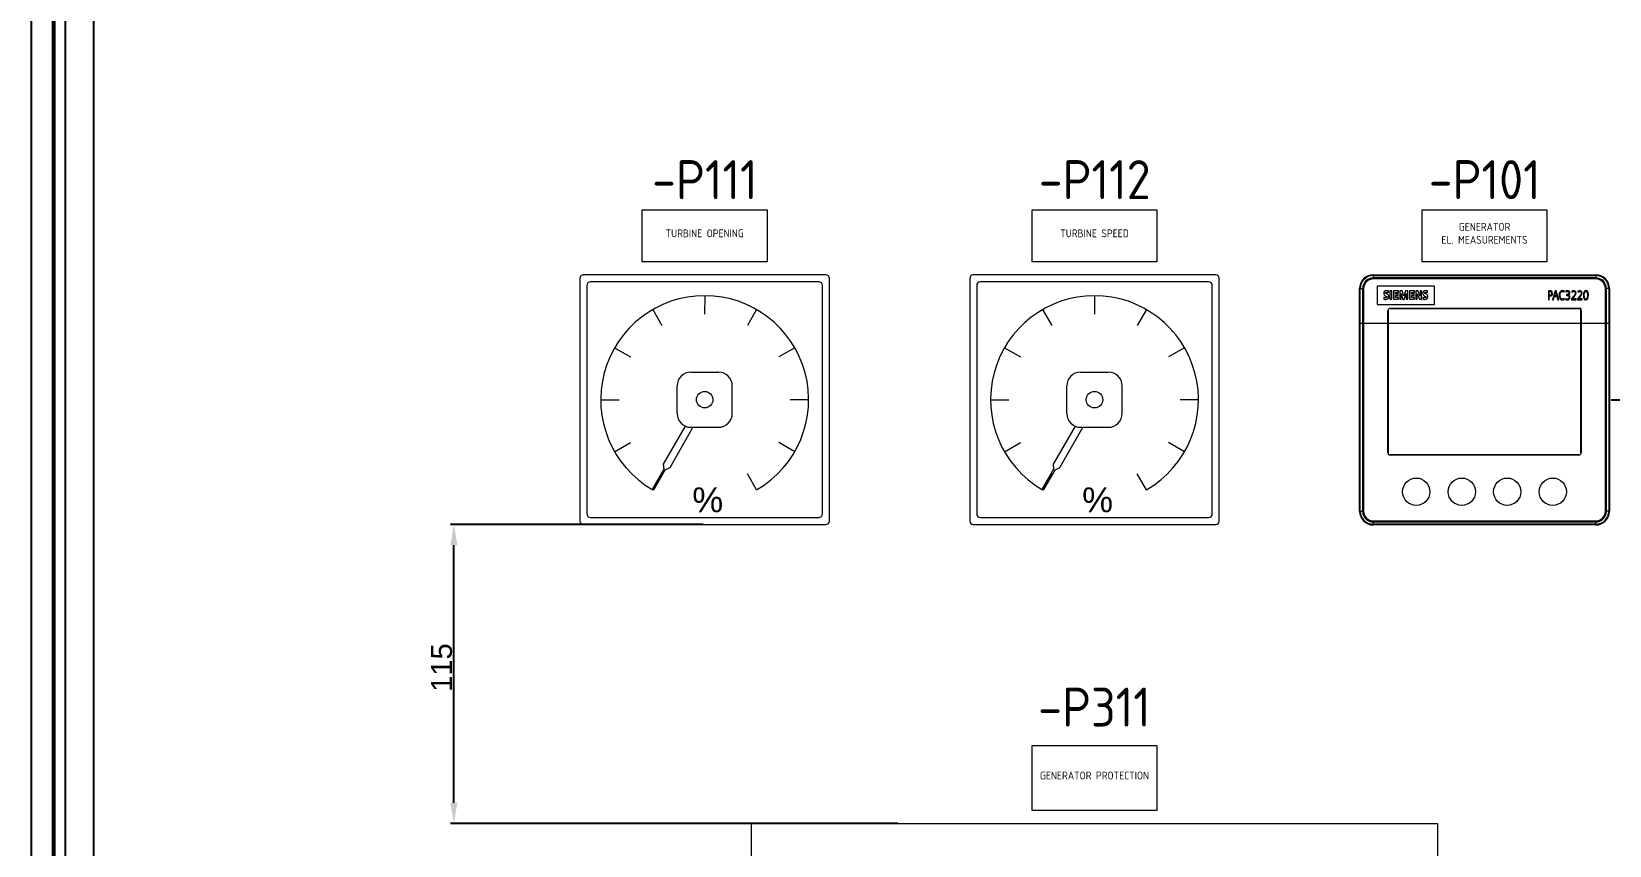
# Model space of a CAD drawing. Header units: millimetres. Extents: x 42356 to 50646, y 31507 to 39566.
# Drawn here: x 43022 to 43629, y 33403 to 33716 of the extents above; entities that cross this region are included whole.
import ezdxf
from ezdxf.enums import TextEntityAlignment as Align

# ---------------------------------------------------------------- set-up
doc = ezdxf.new("R2010")
doc.units = ezdxf.units.MM
doc.layers.add('! NO PLOT !', color=7, linetype='Continuous', true_color=0xff75dd, plot=False)
doc.layers.add('000-PI-Oprema', color=30, linetype='Continuous', lineweight=5)
doc.layers.add('000-PI-ORMAR', color=2, linetype='Continuous')
doc.layers.add('000-PI_TEXT', color=7, linetype='Continuous')
doc.styles.add('PI0', font='isocpeur.ttf', dxfattribs={"width": 0.9})
doc.styles.get("Standard").update_dxf_attribs({"font": 'arial.ttf'})
doc.dimstyles.new('ISO-25-lb', dxfattribs={"dimtxt": 8, "dimasz": 8, "dimexe": 1.25, "dimexo": 0.625, "dimtad": 1, "dimtxsty": 'Standard', "dimcen": 5, "dimadec": 0, "dimazin": 0, "dimtfac": 1, "dimtmove": 0, "dimatfit": 3, "dimfxl": 0, "dimarcsym": 0})

# ---------------------------------------------------------------- blocks, each defined once
blk = doc.blocks.new('7KM3220-1BA01-1EA0 PAC3220')
at = {"layer": '000-PI-Oprema'}
for p, q in [((43388.04, 38073.42), (43473.64, 38073.42)), ((43388.04, 38073.42), (43388.04, 38073.16)), ((43473.64, 38073.42), (43473.64, 38073.16)), ((43382.77, 38068.16), (43383.04, 38068.16)), ((43382.77, 37982.53), (43382.77, 38068.16)), ((43383.04, 38068.16), (43383.91, 38068.16)), ((43383.04, 37982.53), (43383.04, 38068.16)), ((43384.33, 38068.16), (43383.91, 38068.16)), ((43383.91, 38068.16), (43383.91, 37982.53)), ((43384.33, 38068.16), (43384.33, 37982.53)), ((43388.04, 38073.16), (43473.64, 38073.16)), ((43388.04, 38073.16), (43388.04, 38072.28)), ((43473.64, 38072.28), (43388.04, 38072.28)), ((43388.04, 38071.87), (43388.04, 38072.28)), ((43473.64, 38071.87), (43388.04, 38071.87)), ((43389.59, 38069.04), (43389.59, 38062.04)), ((43411.56, 38069.04), (43389.59, 38069.04)), ((43393.86, 38066.6), (43393.86, 38067.23)), ((43395.2, 38067.29), (43394.45, 38067.29)), ((43394.45, 38067.29), (43394.45, 38064.04)), ((43395.2, 38064.04), (43395.2, 38067.29)), ((43395.83, 38067.29), (43395.83, 38064.04)), ((43397.71, 38067.29), (43395.83, 38067.29)), ((43397.71, 38066.7), (43397.71, 38067.29)), ((43398.19, 38067.29), (43398.19, 38064.04)), ((43399.14, 38067.29), (43398.19, 38067.29)), ((43399.78, 38065.26), (43399.14, 38067.29)), ((43400.46, 38067.29), (43399.78, 38065.26)), ((43401.36, 38067.29), (43400.46, 38067.29)), ((43401.36, 38064.04), (43401.36, 38067.29)), ((43401.99, 38067.29), (43401.99, 38064.04)), ((43403.88, 38067.29), (43401.99, 38067.29)), ((43403.88, 38066.7), (43403.88, 38067.29)), ((43405.2, 38067.29), (43404.35, 38067.29)), ((43404.35, 38067.29), (43404.35, 38064.04)), ((43406.09, 38065.18), (43405.2, 38067.29)), ((43406.09, 38067.29), (43406.09, 38065.18)), ((43406.61, 38067.29), (43406.09, 38067.29)), ((43406.61, 38064.04), (43406.61, 38067.29)), ((43408.85, 38066.6), (43408.85, 38067.23)), ((43411.56, 38062.04), (43411.56, 38069.04)), ((43455.42, 38067.32), (43455.42, 38063.82)), ((43457.98, 38067.32), (43456.99, 38063.82)), ((43458.39, 38067.32), (43457.98, 38067.32)), ((43459.39, 38063.82), (43458.39, 38067.32)), ((43462.06, 38067.2), (43462.12, 38066.88)), ((43473.64, 38073.16), (43473.64, 38072.28)), ((43473.64, 38071.87), (43473.64, 38072.28)), ((43477.35, 38068.16), (43477.76, 38068.16)), ((43477.35, 37982.53), (43477.35, 38068.16)), ((43478.64, 38068.16), (43477.76, 38068.16)), ((43477.76, 37982.53), (43477.76, 38068.16)), ((43478.9, 38068.16), (43478.64, 38068.16)), ((43478.64, 38068.16), (43478.64, 37982.53)), ((43478.9, 38068.16), (43478.9, 37982.53)), ((43389.59, 38062.04), (43411.56, 38062.04)), ((43392.1, 38064.75), (43392.1, 38064.1)), ((43394.45, 38064.04), (43395.2, 38064.04)), ((43395.83, 38064.04), (43397.74, 38064.04)), ((43396.55, 38066.7), (43397.71, 38066.7)), ((43396.55, 38065.97), (43396.55, 38066.7)), ((43397.56, 38065.97), (43396.55, 38065.97)), ((43396.55, 38064.67), (43396.55, 38065.43)), ((43396.55, 38065.43), (43397.56, 38065.43)), ((43397.74, 38064.67), (43396.55, 38064.67)), ((43397.56, 38065.43), (43397.56, 38065.97)), ((43397.74, 38064.04), (43397.74, 38064.67)), ((43398.19, 38064.04), (43398.71, 38064.04)), ((43398.71, 38064.04), (43398.71, 38066.26)), ((43398.71, 38066.26), (43399.44, 38064.01)), ((43399.44, 38064.01), (43399.9, 38064.01)), ((43399.9, 38064.01), (43400.65, 38066.26)), ((43400.65, 38066.26), (43400.65, 38064.04)), ((43400.65, 38064.04), (43401.36, 38064.04)), ((43401.99, 38064.04), (43403.9, 38064.04)), ((43402.72, 38065.97), (43402.72, 38066.7)), ((43402.72, 38066.7), (43403.88, 38066.7)), ((43403.73, 38065.97), (43402.72, 38065.97)), ((43402.72, 38064.67), (43402.72, 38065.43)), ((43402.72, 38065.43), (43403.73, 38065.43)), ((43403.9, 38064.67), (43402.72, 38064.67)), ((43403.73, 38065.43), (43403.73, 38065.97)), ((43403.9, 38064.04), (43403.9, 38064.67)), ((43404.35, 38064.04), (43404.87, 38064.04)), ((43404.87, 38064.04), (43404.87, 38066.19)), ((43404.87, 38066.19), (43405.79, 38064.04)), ((43405.79, 38064.04), (43406.61, 38064.04)), ((43407.09, 38064.75), (43407.09, 38064.1)), ((43455.42, 38063.82), (43455.74, 38063.82)), ((43455.74, 38065.63), (43455.74, 38066.99)), ((43455.87, 38065.63), (43455.74, 38065.63)), ((43455.74, 38063.82), (43455.74, 38065.3)), ((43456.99, 38063.82), (43457.32, 38063.82)), ((43457.32, 38063.82), (43457.66, 38065.05)), ((43457.66, 38065.05), (43458.7, 38065.05)), ((43458.6, 38065.38), (43457.76, 38065.38)), ((43458.36, 38066.3), (43458.6, 38065.38)), ((43458.7, 38065.05), (43459.04, 38063.82)), ((43459.04, 38063.82), (43459.39, 38063.82)), ((43461.5, 38066.83), (43461.6, 38067.15)), ((43461.62, 38063.97), (43461.54, 38064.29)), ((43462.04, 38064.26), (43461.96, 38063.93)), ((43462.33, 38065.83), (43462.33, 38065.5)), ((43464.3, 38064.17), (43464.3, 38063.82)), ((43464.3, 38063.82), (43466.06, 38063.82)), ((43464.38, 38067.13), (43464.46, 38066.79)), ((43466.06, 38064.15), (43464.69, 38064.15)), ((43466.06, 38063.82), (43466.06, 38064.15)), ((43466.62, 38064.17), (43466.62, 38063.82)), ((43466.62, 38063.82), (43468.38, 38063.82)), ((43466.7, 38067.13), (43466.78, 38066.79)), ((43468.38, 38064.15), (43467.01, 38064.15)), ((43468.38, 38063.82), (43468.38, 38064.15)), ((43393.63, 38005.05), (43393.63, 38059.65)), ((43393.7, 38059.72), (43393.71, 38059.71)), ((43393.7, 38059.72), (43393.7, 38004.98)), ((43393.71, 38004.98), (43393.71, 38059.71)), ((43467.37, 38060.52), (43394.5, 38060.52)), ((43394.51, 38060.51), (43394.51, 38060.52)), ((43394.51, 38060.51), (43467.96, 38060.51)), ((43394.53, 38060.55), (43467.13, 38060.55)), ((43467.96, 38060.51), (43467.37, 38060.51)), ((43467.96, 38060), (43467.96, 38060.51)), ((43467.96, 38060.51), (43467.96, 38060.51)), ((43467.96, 38060.51), (43467.96, 38004.99)), ((43467.96, 38004.98), (43467.96, 38060)), ((43468.03, 38059.65), (43468.03, 38005.05)), ((43393.71, 38004.98), (43393.7, 38004.98)), ((43394.51, 38004.18), (43394.51, 38004.19)), ((43467.16, 38004.19), (43394.51, 38004.19)), ((43394.51, 38004.18), (43467.16, 38004.18)), ((43467.13, 38004.15), (43394.53, 38004.15)), ((43467.16, 38004.19), (43467.16, 38004.18)), ((43467.96, 38004.98), (43467.96, 38004.98)), ((43382.77, 37982.53), (43383.04, 37982.53)), ((43383.04, 37982.53), (43383.91, 37982.53)), ((43384.33, 37982.53), (43383.91, 37982.53)), ((43477.35, 37982.53), (43477.76, 37982.53)), ((43478.64, 37982.53), (43477.76, 37982.53)), ((43478.9, 37982.53), (43478.64, 37982.53)), ((43388.04, 37978.82), (43388.04, 37978.4)), ((43388.04, 37978.82), (43473.64, 37978.82)), ((43388.04, 37977.53), (43388.04, 37978.4)), ((43388.04, 37978.4), (43473.64, 37978.4)), ((43388.04, 37977.26), (43388.04, 37977.53)), ((43473.64, 37977.53), (43388.04, 37977.53)), ((43473.64, 37977.26), (43388.04, 37977.26)), ((43473.64, 37978.82), (43473.64, 37978.4)), ((43473.64, 37977.53), (43473.64, 37978.4)), ((43473.64, 37977.26), (43473.64, 37977.53))]:
    blk.add_line(p, q, dxfattribs=at)
for centre in [(43404.58, 37990.05), (43422.08, 37990.05), (43439.58, 37990.05), (43457.08, 37990.05)]:
    blk.add_circle(centre, 5.25, dxfattribs=at)
for centre, radius, start, end in [((43388.04, 38068.16), 5.27, 90, 180), ((43473.64, 38068.16), 5.27, 0, 90), ((43388.04, 38068.16), 5, 90, 180), ((43388.04, 38068.16), 4.12, 90, 180), ((43388.04, 38068.16), 3.71, 90, 180), ((43473.64, 38068.16), 5, 0, 90), ((43473.64, 38068.16), 4.12, 0, 90), ((43473.64, 38068.16), 3.71, 0, 90), ((43394.53, 38059.65), 0.9, 90, 180), ((43467.13, 38059.65), 0.9, 74.52923, 90), ((43467.13, 38059.65), 0.9, 0, 23.17414), ((43394.53, 38005.05), 0.9, 180, 270), ((43467.13, 38005.05), 0.9, 270, 0), ((43388.04, 37982.53), 5.27, 180, 270), ((43388.04, 37982.53), 5, 180, 270), ((43388.04, 37982.53), 4.12, 180, 270), ((43388.04, 37982.53), 3.71, 180, 270), ((43473.64, 37982.53), 5.27, 270, 0), ((43473.64, 37982.53), 5, 270, 0), ((43473.64, 37982.53), 4.12, 270, 0), ((43473.64, 37982.53), 3.71, 270, 0)]:
    blk.add_arc(centre, radius, start, end, dxfattribs=at)
for centre, major_axis, start_param, end_param in [((43394.5, 38059.72), (-0.566, 0.566), 5.497939, 7.068431), ((43394.51, 38059.71), (-0.566, 0.566), 5.49968, 7.068444), ((43394.5, 38004.98), (-0.566, -0.566), 5.497939, 7.070176), ((43394.51, 38004.99), (-0.566, -0.566), 5.499681, 7.068443), ((43467.16, 38004.99), (0.566, -0.566), 5.499681, 7.068443), ((43467.16, 38004.98), (0.566, -0.566), 5.497939, 7.070176)]:
    blk.add_ellipse(centre, major_axis=major_axis, ratio=0.999695, start_param=start_param, end_param=end_param, dxfattribs=at)
for points, knots in [([(43393.86, 38067.23), (43393.63, 38067.31), (43393.38, 38067.35), (43392.8, 38067.35), (43392.55, 38067.27), (43392.15, 38066.94), (43392.05, 38066.68), (43392.05, 38066.08), (43392.13, 38065.86), (43392.38, 38065.59), (43392.6, 38065.45), (43393.11, 38065.19), (43393.22, 38065.12), (43393.27, 38065.06)], [0, 0, 0, 0, 0.170528, 0.170528, 0.384031, 0.384031, 0.622395, 0.622395, 0.814189, 0.814189, 0.931637, 0.931637, 1, 1, 1, 1]), ([(43408.85, 38067.23), (43408.61, 38067.31), (43408.36, 38067.35), (43407.79, 38067.35), (43407.53, 38067.27), (43407.14, 38066.94), (43407.03, 38066.68), (43407.03, 38066.08), (43407.11, 38065.86), (43407.37, 38065.59), (43407.58, 38065.46), (43408.09, 38065.19), (43408.21, 38065.12), (43408.26, 38065.06)], [0, 0, 0, 0, 0.172102, 0.172102, 0.387113, 0.387113, 0.626134, 0.626134, 0.818457, 0.818457, 0.934139, 0.934139, 1, 1, 1, 1]), ([(43456.85, 38065.68), (43456.96, 38065.84), (43457.01, 38066.05), (43457.01, 38066.68), (43456.9, 38066.96), (43456.54, 38067.26), (43456.29, 38067.32), (43455.78, 38067.32), (43455.6, 38067.32), (43455.42, 38067.32)], [0, 0, 0, 0, 0.239034, 0.239034, 0.603781, 0.603781, 0.861938, 0.861938, 1, 1, 1, 1]), ([(43461.6, 38067.15), (43461.35, 38067.3), (43461.1, 38067.37), (43460.65, 38067.37), (43460.46, 38067.32), (43460.06, 38067.09), (43459.88, 38066.86), (43459.63, 38066.25), (43459.57, 38065.92), (43459.57, 38065), (43459.69, 38064.57), (43460.18, 38063.93), (43460.49, 38063.77), (43461.1, 38063.77), (43461.35, 38063.84), (43461.62, 38063.97)], [0, 0, 0, 0, 0.124789, 0.124789, 0.231372, 0.231372, 0.380026, 0.380026, 0.514642, 0.514642, 0.708902, 0.708902, 0.889968, 0.889968, 1, 1, 1, 1]), ([(43463.03, 38065.67), (43463.23, 38065.72), (43463.39, 38065.82), (43463.6, 38066.12), (43463.66, 38066.31), (43463.66, 38066.78), (43463.59, 38066.98), (43463.28, 38067.29), (43463.06, 38067.37), (43462.55, 38067.37), (43462.3, 38067.32), (43462.06, 38067.2)], [0, 0, 0, 0, 0.189028, 0.189028, 0.37761, 0.37761, 0.581585, 0.581585, 0.804541, 0.804541, 1, 1, 1, 1]), ([(43464.69, 38064.15), (43464.92, 38064.42), (43465.15, 38064.7), (43465.62, 38065.31), (43465.79, 38065.59), (43465.99, 38066.03), (43466.04, 38066.25), (43466.04, 38066.77), (43465.94, 38067), (43465.6, 38067.3), (43465.4, 38067.37), (43464.89, 38067.37), (43464.64, 38067.29), (43464.38, 38067.13)], [0, 0, 0, 0, 0.136236, 0.136236, 0.284501, 0.284501, 0.432766, 0.432766, 0.637721, 0.637721, 0.816735, 0.816735, 1, 1, 1, 1]), ([(43467.01, 38064.15), (43467.25, 38064.42), (43467.48, 38064.7), (43467.94, 38065.31), (43468.11, 38065.59), (43468.31, 38066.03), (43468.36, 38066.25), (43468.36, 38066.77), (43468.27, 38067), (43467.92, 38067.3), (43467.72, 38067.37), (43467.21, 38067.37), (43466.96, 38067.29), (43466.7, 38067.13)], [0, 0, 0, 0, 0.136236, 0.136236, 0.284501, 0.284501, 0.432766, 0.432766, 0.637721, 0.637721, 0.816735, 0.816735, 1, 1, 1, 1]), ([(43470.57, 38066.93), (43470.41, 38067.22), (43470.17, 38067.37), (43469.21, 38067.37), (43468.89, 38066.78), (43468.89, 38064.97), (43468.97, 38064.52), (43469.12, 38064.22)], [0, 0, 0, 0, 0.249903, 0.249903, 0.744574, 0.744574, 1, 1, 1, 1]), ([(43392.1, 38064.1), (43392.36, 38064.02), (43392.63, 38063.98), (43393.25, 38063.98), (43393.5, 38064.05), (43393.94, 38064.37), (43394.07, 38064.65), (43394.07, 38065.27), (43394.01, 38065.47), (43393.79, 38065.75), (43393.57, 38065.9), (43393.03, 38066.19), (43392.9, 38066.27), (43392.79, 38066.36), (43392.76, 38066.42), (43392.76, 38066.69), (43392.9, 38066.79), (43393.37, 38066.79), (43393.6, 38066.72), (43393.86, 38066.6)], [0, 0, 0, 0, 0.109176, 0.109176, 0.226673, 0.226673, 0.378075, 0.378075, 0.477269, 0.477269, 0.563849, 0.563849, 0.621034, 0.621034, 0.690812, 0.690812, 0.868002, 0.868002, 1, 1, 1, 1]), ([(43393.27, 38065.06), (43393.32, 38065.01), (43393.34, 38064.95), (43393.34, 38064.67), (43393.19, 38064.57), (43392.67, 38064.57), (43392.4, 38064.63), (43392.1, 38064.75)], [0, 0, 0, 0, 0.172535, 0.172535, 0.649544, 0.649544, 1, 1, 1, 1]), ([(43407.09, 38064.1), (43407.34, 38064.02), (43407.62, 38063.98), (43408.23, 38063.98), (43408.49, 38064.05), (43408.93, 38064.37), (43409.05, 38064.65), (43409.05, 38065.27), (43408.99, 38065.47), (43408.77, 38065.75), (43408.55, 38065.9), (43408.01, 38066.19), (43407.88, 38066.27), (43407.77, 38066.36), (43407.74, 38066.42), (43407.74, 38066.69), (43407.88, 38066.79), (43408.36, 38066.79), (43408.59, 38066.72), (43408.85, 38066.6)], [0, 0, 0, 0, 0.111908, 0.111908, 0.232344, 0.232344, 0.386262, 0.386262, 0.487105, 0.487105, 0.575124, 0.575124, 0.633259, 0.633259, 0.701084, 0.701084, 0.871402, 0.871402, 1, 1, 1, 1]), ([(43408.26, 38065.06), (43408.3, 38065.01), (43408.32, 38064.95), (43408.32, 38064.67), (43408.17, 38064.57), (43407.65, 38064.57), (43407.39, 38064.63), (43407.09, 38064.75)], [0, 0, 0, 0, 0.172909, 0.172909, 0.650953, 0.650953, 1, 1, 1, 1]), ([(43455.74, 38066.99), (43455.8, 38066.99), (43455.86, 38066.99), (43456.18, 38066.99), (43456.37, 38066.94), (43456.47, 38066.85)], [0, 0, 0, 0, 0.190184, 0.190184, 1, 1, 1, 1]), ([(43455.74, 38065.3), (43455.8, 38065.3), (43455.86, 38065.3), (43456.17, 38065.3), (43456.36, 38065.33), (43456.65, 38065.44), (43456.77, 38065.54), (43456.85, 38065.68)], [0, 0, 0, 0, 0.107931, 0.107931, 0.552985, 0.552985, 1, 1, 1, 1]), ([(43456.47, 38066.85), (43456.53, 38066.8), (43456.58, 38066.72), (43456.65, 38066.53), (43456.67, 38066.42), (43456.67, 38066.02), (43456.59, 38065.83), (43456.33, 38065.67), (43456.14, 38065.63), (43455.87, 38065.63)], [0, 0, 0, 0, 0.164269, 0.164269, 0.329919, 0.329919, 0.72075, 0.72075, 1, 1, 1, 1]), ([(43457.76, 38065.38), (43457.84, 38065.69), (43457.93, 38065.99), (43458.08, 38066.55), (43458.14, 38066.78), (43458.18, 38066.98)], [0, 0, 0, 0, 0.548869, 0.548869, 1, 1, 1, 1]), ([(43461.54, 38064.29), (43461.31, 38064.17), (43461.09, 38064.11), (43460.68, 38064.11), (43460.51, 38064.16), (43460.23, 38064.39), (43460.11, 38064.55), (43459.95, 38065), (43459.91, 38065.26), (43459.91, 38065.95), (43459.99, 38066.31), (43460.32, 38066.89), (43460.55, 38067.04), (43461.06, 38067.04), (43461.27, 38066.97), (43461.5, 38066.83)], [0, 0, 0, 0, 0.136526, 0.136526, 0.257422, 0.257422, 0.378319, 0.378319, 0.507094, 0.507094, 0.69498, 0.69498, 0.881306, 0.881306, 1, 1, 1, 1]), ([(43461.96, 38063.93), (43462.22, 38063.82), (43462.46, 38063.77), (43462.99, 38063.77), (43463.22, 38063.85), (43463.59, 38064.22), (43463.69, 38064.48), (43463.69, 38065.09), (43463.62, 38065.31), (43463.36, 38065.58), (43463.22, 38065.65), (43463.03, 38065.67)], [0, 0, 0, 0, 0.184218, 0.184218, 0.399421, 0.399421, 0.64363, 0.64363, 0.850692, 0.850692, 1, 1, 1, 1]), ([(43462.33, 38065.5), (43462.38, 38065.51), (43462.43, 38065.51), (43462.77, 38065.51), (43462.99, 38065.45), (43463.29, 38065.22), (43463.37, 38065.05), (43463.37, 38064.61), (43463.31, 38064.44), (43463.08, 38064.16), (43462.91, 38064.09), (43462.49, 38064.09), (43462.27, 38064.15), (43462.04, 38064.26)], [0, 0, 0, 0, 0.037716, 0.037716, 0.23818, 0.23818, 0.437432, 0.437432, 0.624282, 0.624282, 0.82115, 0.82115, 1, 1, 1, 1]), ([(43462.12, 38066.88), (43462.35, 38066.99), (43462.56, 38067.05), (43462.94, 38067.05), (43463.08, 38067), (43463.18, 38066.9)], [0, 0, 0, 0, 0.516899, 0.516899, 1, 1, 1, 1]), ([(43463.18, 38066.9), (43463.28, 38066.8), (43463.33, 38066.66), (43463.33, 38066.27), (43463.24, 38066.1), (43462.91, 38065.87), (43462.73, 38065.82), (43462.44, 38065.82), (43462.39, 38065.83), (43462.33, 38065.83)], [0, 0, 0, 0, 0.275014, 0.275014, 0.646282, 0.646282, 0.929984, 0.929984, 1, 1, 1, 1]), ([(43464.46, 38066.79), (43464.68, 38066.96), (43464.9, 38067.05), (43465.29, 38067.05), (43465.44, 38066.99), (43465.66, 38066.76), (43465.71, 38066.62), (43465.71, 38066.28), (43465.67, 38066.11), (43465.52, 38065.76), (43465.4, 38065.55), (43465.03, 38065.03), (43464.72, 38064.65), (43464.3, 38064.17)], [0, 0, 0, 0, 0.204667, 0.204667, 0.381425, 0.381425, 0.54064, 0.54064, 0.686447, 0.686447, 0.832036, 0.832036, 1, 1, 1, 1]), ([(43466.78, 38066.79), (43467, 38066.96), (43467.22, 38067.05), (43467.61, 38067.05), (43467.76, 38066.99), (43467.98, 38066.76), (43468.03, 38066.62), (43468.03, 38066.28), (43468, 38066.11), (43467.84, 38065.76), (43467.72, 38065.55), (43467.36, 38065.03), (43467.05, 38064.65), (43466.62, 38064.17)], [0, 0, 0, 0, 0.204667, 0.204667, 0.381425, 0.381425, 0.54064, 0.54064, 0.686447, 0.686447, 0.832036, 0.832036, 1, 1, 1, 1]), ([(43469.12, 38064.22), (43469.28, 38063.92), (43469.52, 38063.77), (43470.21, 38063.77), (43470.47, 38063.96), (43470.75, 38064.62), (43470.81, 38065.03), (43470.81, 38066.18), (43470.73, 38066.63), (43470.57, 38066.93)], [0, 0, 0, 0, 0.254748, 0.254748, 0.537929, 0.537929, 0.754361, 0.754361, 1, 1, 1, 1]), ([(43470.37, 38064.57), (43470.26, 38064.26), (43470.09, 38064.11), (43469.62, 38064.11), (43469.46, 38064.24), (43469.26, 38064.72), (43469.21, 38065.08), (43469.21, 38066.02), (43469.25, 38066.35), (43469.32, 38066.57)], [0, 0, 0, 0, 0.297257, 0.297257, 0.569444, 0.569444, 0.799811, 0.799811, 1, 1, 1, 1]), ([(43469.32, 38066.57), (43469.43, 38066.88), (43469.6, 38067.04), (43470.07, 38067.04), (43470.24, 38066.9), (43470.43, 38066.42), (43470.48, 38066.06), (43470.48, 38065.12), (43470.44, 38064.79), (43470.37, 38064.57)], [0, 0, 0, 0, 0.296777, 0.296777, 0.566897, 0.566897, 0.793882, 0.793882, 1, 1, 1, 1])]:
    blk.add_open_spline(points, degree=3, knots=knots, dxfattribs=at)
blk.add_open_spline([(43458.18, 38066.98), (43458.24, 38066.76), (43458.29, 38066.53), (43458.36, 38066.3)], degree=3, dxfattribs=at)
blk = doc.blocks.new('*U137')
at = {"layer": '000-PI-Oprema'}
blk.add_line((1.77, -3.07), (-1.77, 3.07), dxfattribs=at)
blk = doc.blocks.new('*U138')
at = {"layer": '000-PI-Oprema', "color": 0, "linetype": 'ByBlock', "lineweight": -2, "transparency": 16777216}
for p, rotation in [((-27112.75, 62656.21), 150), ((-27130.98, 62651.32), 180), ((-27094.52, 62651.32), 120), ((-27144.32, 62637.98), 210), ((-27081.17, 62637.98), 90.00000000000001), ((-27149.21, 62619.75), 239.9999999999999), ((-27076.29, 62619.75), 60.00000000000001), ((-27144.32, 62601.52), 269.9999999999999), ((-27081.17, 62601.52), 30.00000000000003), ((-27130.98, 62588.18), 299.9999999999998)]:
    blk.add_blockref('*U137', p, dxfattribs=dict(at, rotation=rotation))
blk.add_blockref('*U137', (-27094.52, 62588.18), dxfattribs=at)
blk = doc.blocks.new('*U139')
at = {"layer": '000-PI-Oprema'}
blk.add_line((1.77, -3.07), (-1.77, 3.07), dxfattribs=at)
blk = doc.blocks.new('*U140')
at = {"layer": '000-PI-Oprema', "color": 0, "linetype": 'ByBlock', "lineweight": -2, "transparency": 16777216}
for p, rotation in [((-27112.75, 62656.21), 150), ((-27130.98, 62651.32), 180), ((-27094.52, 62651.32), 120), ((-27144.32, 62637.98), 210), ((-27081.17, 62637.98), 90.00000000000001), ((-27149.21, 62619.75), 239.9999999999999), ((-27076.29, 62619.75), 60.00000000000001), ((-27144.32, 62601.52), 269.9999999999999), ((-27081.17, 62601.52), 30.00000000000003), ((-27130.98, 62588.18), 299.9999999999998)]:
    blk.add_blockref('*U139', p, dxfattribs=dict(at, rotation=rotation))
blk.add_blockref('*U139', (-27094.52, 62588.18), dxfattribs=at)
blk = doc.blocks.new('*D218')
at = {"layer": '! NO PLOT !', "color": 0, "linetype": 'Continuous', "lineweight": -2, "ltscale": 0.25, "transparency": 16777216}
for p, q in [((43280.39, 33525.99), (43183.28, 33525.99)), ((43184.53, 33418.99), (43184.53, 33517.99)), ((43355.39, 33410.99), (43183.28, 33410.99))]:
    blk.add_line(p, q, dxfattribs=at)
at = {"layer": '! NO PLOT !', "color": 0, "ltscale": 0.25, "transparency": 16777216}
for points in [[(43183.19, 33517.99), (43185.86, 33517.99), (43184.53, 33525.99)], [(43183.19, 33418.99), (43185.86, 33418.99), (43184.53, 33410.99)]]:
    blk.add_solid(points, dxfattribs=at)
at = {"layer": 'Defpoints', "color": 0, "ltscale": 0.25, "transparency": 16777216}
for p in [(43184.53, 33525.99), (43281.02, 33525.99), (43356.02, 33410.99)]:
    blk.add_point(p, dxfattribs=at)
at = {"layer": '! NO PLOT !', "color": 0, "ltscale": 0.25, "transparency": 16777216, "insert": (43179.82, 33470.99), "char_height": 8, "attachment_point": 5, "rotation": 90}
blk.add_mtext('115', dxfattribs=at)
blk = doc.blocks.new('*D231')
at = {"layer": '! NO PLOT !', "color": 0, "linetype": 'Continuous', "lineweight": -2, "ltscale": 0.25, "transparency": 16777216}
for p, q in [((43629.77, 33910.99), (43711.37, 33910.99)), ((43710.12, 33581.91), (43710.12, 33902.99)), ((43629.77, 33573.91), (43711.37, 33573.91))]:
    blk.add_line(p, q, dxfattribs=at)
at = {"layer": '! NO PLOT !', "color": 0, "ltscale": 0.25, "transparency": 16777216}
for points in [[(43708.78, 33902.99), (43711.45, 33902.99), (43710.12, 33910.99)], [(43708.78, 33581.91), (43711.45, 33581.91), (43710.12, 33573.91)]]:
    blk.add_solid(points, dxfattribs=at)
at = {"layer": 'Defpoints', "color": 0, "ltscale": 0.25, "transparency": 16777216}
for p in [(43629.15, 33910.99), (43710.12, 33910.99), (43629.15, 33573.91)]:
    blk.add_point(p, dxfattribs=at)
at = {"layer": '! NO PLOT !', "color": 0, "ltscale": 0.25, "transparency": 16777216, "insert": (43704.68, 33742.45), "char_height": 8, "attachment_point": 5, "rotation": 90}
blk.add_mtext('337,08', dxfattribs=at)

msp = doc.modelspace()

# ---------------------------------------------------------------- linework, layer by layer
at = {"layer": '000-PI-Oprema', "ltscale": 0.25}
msp.add_line((43533.017, 33603.396), (43629.149, 33603.396), dxfattribs=at)
at = {"layer": '000-PI-Oprema'}
for p, q in [((43275.704, 33584.614), (43286.329, 33584.614)), ((43425.704, 33584.614), (43436.329, 33584.614)), ((43270.392, 33568.677), (43270.392, 33579.302)), ((43291.642, 33568.677), (43291.642, 33579.302)), ((43420.392, 33568.677), (43420.392, 33579.302)), ((43441.642, 33568.677), (43441.642, 33579.302)), ((43273.518, 33563.835), (43265.103, 33549.258)), ((43276.518, 33563.364), (43267.556, 33547.841)), ((43275.704, 33563.364), (43286.329, 33563.364)), ((43423.518, 33563.835), (43415.103, 33549.258)), ((43426.518, 33563.364), (43417.556, 33547.841)), ((43425.704, 33563.364), (43436.329, 33563.364)), ((43265.24, 33547.229), (43260.772, 33539.49)), ((43265.731, 33546.946), (43261.262, 33539.206)), ((43265.103, 33549.258), (43265.24, 33547.229)), ((43267.556, 33547.841), (43265.731, 33546.946)), ((43415.24, 33547.229), (43410.772, 33539.49)), ((43415.731, 33546.946), (43411.262, 33539.206)), ((43415.103, 33549.258), (43415.24, 33547.229)), ((43417.556, 33547.841), (43415.731, 33546.946)), ((43261.262, 33539.206), (43260.772, 33539.49)), ((43411.262, 33539.206), (43410.772, 33539.49))]:
    msp.add_line(p, q, dxfattribs=at)
for points in [[(43257.017, 33646.989), (43305.017, 33646.989), (43305.017, 33626.989), (43257.017, 33626.989)], [(43407.017, 33646.989), (43455.017, 33646.989), (43455.017, 33626.989), (43407.017, 33626.989)], [(43557.083, 33646.989), (43605.083, 33646.989), (43605.083, 33626.989), (43557.083, 33626.989)], [(43407.017, 33440.991), (43455.017, 33440.991), (43455.017, 33415.991), (43407.017, 33415.991)]]:
    msp.add_lwpolyline(points, close=True, dxfattribs=at)
for points in [[(43234.35, 33525.989), (43327.684, 33525.989, 0.4142136), (43329.017, 33527.322), (43329.017, 33620.656, 0.4142136), (43327.684, 33621.989), (43234.35, 33621.989, 0.4142136), (43233.017, 33620.656), (43233.017, 33527.322, 0.4142136)], [(43237.1, 33528.656), (43324.934, 33528.656, 0.4142136), (43326.35, 33530.072), (43326.35, 33617.906, 0.4142136), (43324.934, 33619.323), (43237.1, 33619.323, 0.4142136), (43235.683, 33617.906), (43235.683, 33530.072, 0.4142136)], [(43384.35, 33525.989), (43477.684, 33525.989, 0.4142136), (43479.017, 33527.322), (43479.017, 33620.656, 0.4142136), (43477.684, 33621.989), (43384.35, 33621.989, 0.4142136), (43383.017, 33620.656), (43383.017, 33527.322, 0.4142136)], [(43387.1, 33528.656), (43474.934, 33528.656, 0.4142136), (43476.35, 33530.072), (43476.35, 33617.906, 0.4142136), (43474.934, 33619.323), (43387.1, 33619.323, 0.4142136), (43385.683, 33617.906), (43385.683, 33530.072, 0.4142136)]]:
    msp.add_lwpolyline(points, format="xyb", close=True, dxfattribs=at)
at = {"layer": '000-PI-Oprema', "lineweight": 5, "ltscale": 0.25}
msp.add_lwpolyline([(43299.017, 33410.989), (43563.017, 33410.989), (43563.017, 33233.989), (43299.017, 33233.989)], close=True, dxfattribs=at)
at = {"layer": '000-PI-Oprema'}
for centre in [(43281.017, 33573.989), (43431.017, 33573.989)]:
    msp.add_circle(centre, 3.188, dxfattribs=at)
at = {"layer": '000-PI-Oprema', "ltscale": 0.01}
for centre in [(43281.017, 33573.989), (43431.017, 33573.989)]:
    msp.add_arc(centre, 40, 300, 240, dxfattribs=at)
at = {"layer": '000-PI-Oprema'}
for centre, start, end in [((43275.704, 33579.302), 90, 180), ((43286.329, 33579.302), 0, 90), ((43425.704, 33579.302), 90, 180), ((43436.329, 33579.302), 0, 90), ((43275.704, 33568.677), 180, 270), ((43286.329, 33568.677), 270, 0), ((43425.704, 33568.677), 180, 270), ((43436.329, 33568.677), 270, 0)]:
    msp.add_arc(centre, 5.313, start, end, dxfattribs=at)
at = {"layer": '000-PI-ORMAR'}
for p, q in [((43022.017, 31977.989), (43022.017, 33969.989)), ((43030.267, 31975.489), (43030.267, 33972.489)), ((43031.017, 31875.989), (43031.017, 33973.989)), ((43035.017, 32036.989), (43035.017, 33910.989)), ((43046.017, 32036.989), (43046.017, 33910.989))]:
    msp.add_line(p, q, dxfattribs=at)

# ---------------------------------------------------------------- block references
at = {"layer": '000-PI-Oprema'}
for name, p in [('7KM3220-1BA01-1EA0 PAC3220', (150.245, -4451.436)), ('*U138', (70393.764, -29045.762)), ('*U140', (70543.764, -29045.762))]:
    msp.add_blockref(name, p, dxfattribs=at)

# ---------------------------------------------------------------- texts
at = {"char_height": 15, "width": 16.78721, "attachment_point": 5, "style": 'PI0'}
for s, insert in [('-P111', (43281.088, 33658.606)), ('-P112', (43431.088, 33658.606)), ('-P101', (43581.154, 33658.606)), ('-P{\\fISOCPEUR|b0|i0|c238|p34;3}11', (43431.017, 33455.764))]:
    msp.add_mtext(s, dxfattribs=dict(at, insert=insert))
at = {"layer": '000-PI-Oprema'}
for p in [(43282.201, 33535.479), (43432.201, 33535.479)]:
    msp.add_text('%%%', height=9.5625, dxfattribs=at).set_placement(p, align=Align.MIDDLE_CENTER)
at = {"layer": '000-PI_TEXT', "linetype": 'Continuous', "char_height": 3, "width": 58.2158, "attachment_point": 5, "style": 'PI0'}
for s, insert in [('GENERATOR\\PEL. MEASUREMENTS', (43581.083, 33637.955)), ('TURBINE OPENING', (43281.017, 33637.955)), ('TURBINE SPEED', (43431.017, 33637.955)), ('{\\fISOCPEUR|b0|i0|c238|p34;GENERATOR PROTECTION}', (43431.017, 33429.458))]:
    msp.add_mtext(s, dxfattribs=dict(at, insert=insert))

# ---------------------------------------------------------------- dimensions: what is measured, and where the dimension line sits
at = {"layer": '! NO PLOT !', "ltscale": 0.25}
dim = msp.add_linear_dim(base=(43710.117, 33910.989), p1=(43629.149, 33573.908), p2=(43629.149, 33910.989), angle=90, dimstyle='ISO-25-lb', dxfattribs=at)
dim.commit()
dim.dimension.update_dxf_attribs({"geometry": '*D231', "text_midpoint": (43704.684, 33742.448)})
dim = msp.add_linear_dim(base=(43184.528, 33525.989), p1=(43356.017, 33410.989), p2=(43281.017, 33525.989), angle=90, dimstyle='ISO-25-lb', dxfattribs=at)
dim.commit()
dim.dimension.update_dxf_attribs({"geometry": '*D218', "text_midpoint": (43184.528, 33470.989), "dimtype": 160})

doc.saveas('drawing.dxf')
